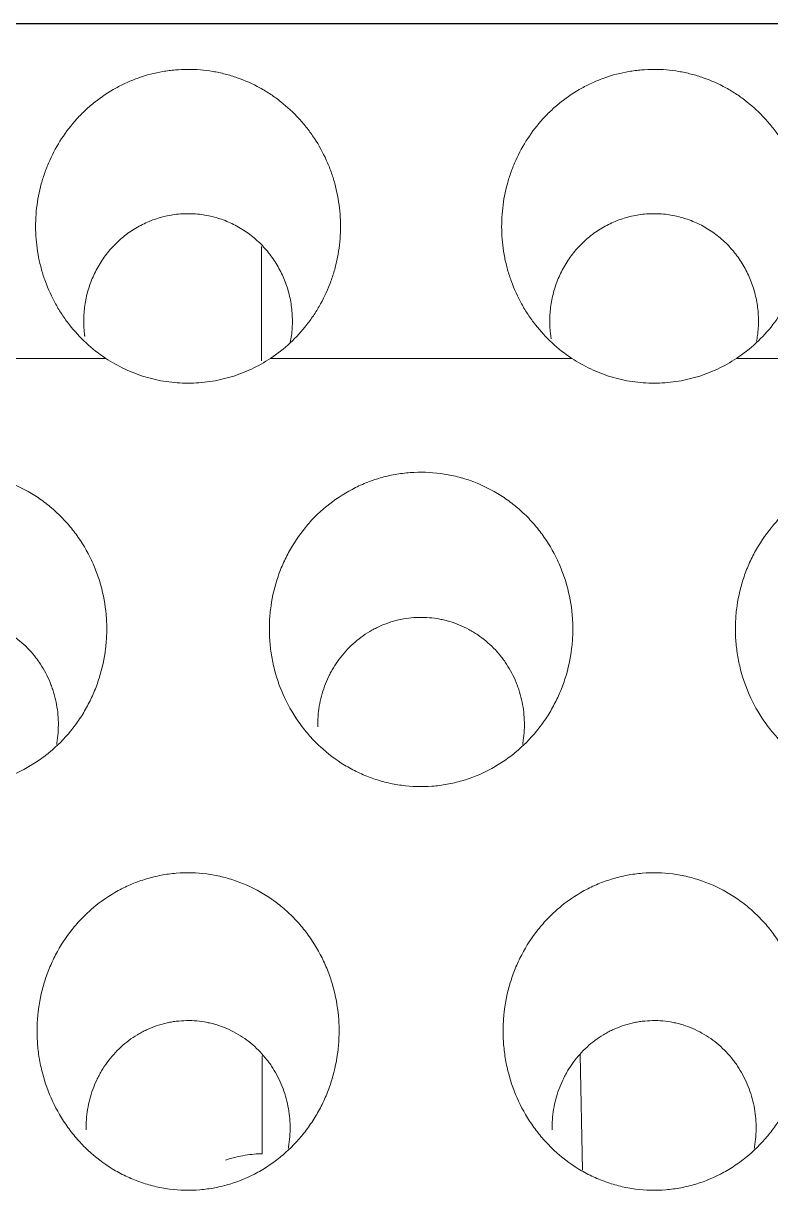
# Model space of a CAD drawing. Header units: inches. Extents: x 3778 to 56227, y -16914 to 35091.
# Drawn here: x 42845.8 to 42850.59, y -12666.44 to -12658.95 of the extents above; entities that cross this region are included whole.
import ezdxf

# ---------------------------------------------------------------- set-up
doc = ezdxf.new("R2010")
doc.units = ezdxf.units.IN
doc.header["$LTSCALE"] = 100
doc.header["$MEASUREMENT"] = 0
doc.linetypes.add('DH-HID2', pattern=[1.2, 0.8, -0.4])
doc.layers.add('2-con', color=2, linetype='Continuous')
doc.layers.add('FU-FURM', color=251, linetype='DH-HID2')
doc.layers.add('mark-B', color=2, linetype='Continuous', lineweight=20)

# ---------------------------------------------------------------- blocks, each defined once
blk = doc.blocks.new('cjscjdeh')
at = {"layer": 'FU-FURM', "color": 8}
blk.add_line((149349.5168, 68184.8848), (151549.5168, 68184.8848), dxfattribs=at)
blk = doc.blocks.new('무풍1WAY 대형')
at = {"layer": 'mark-B'}
for p, q in [((-165.3234, -413.3839), (-165.3379, -412.6436)), ((-163.2841, -412.7496), (-163.2841, -413.3783)), ((-163.2791, -417.8356), (-163.2791, -418.5682))]:
    blk.add_line(p, q, dxfattribs=at)
for points, knots in [([(-165.0259, -412.9192), (-164.9876, -412.9724), (-164.955, -413.0283), (-164.9005, -413.145), (-164.8787, -413.2059), (-164.8541, -413.3009), (-164.8474, -413.3328), (-164.837, -413.3967), (-164.8296, -413.4609), (-164.8279, -413.5256), (-164.8289, -413.5743), (-164.8296, -413.5905), (-164.8317, -413.6231), (-164.8331, -413.6394), (-164.8422, -413.7203), (-164.8552, -413.7836), (-164.8833, -413.8762), (-164.8941, -413.9068), (-164.9125, -413.952), (-164.9191, -413.967), (-164.9328, -413.9967), (-164.94, -414.0113), (-164.9776, -414.0832), (-165.0128, -414.1373), (-165.0732, -414.2133), (-165.0947, -414.2377), (-165.1289, -414.273), (-165.1406, -414.2845), (-165.1644, -414.3067), (-165.1766, -414.3175), (-165.2385, -414.3698), (-165.2918, -414.4064), (-165.3633, -414.4454), (-165.3779, -414.4528), (-165.4074, -414.467), (-165.4224, -414.4738), (-165.4677, -414.4926), (-165.5289, -414.5145), (-165.5918, -414.5299), (-165.6397, -414.539), (-165.6558, -414.5416), (-165.6882, -414.546), (-165.7045, -414.5478), (-165.7865, -414.5545), (-165.8514, -414.5529), (-165.9481, -414.5403), (-165.9801, -414.5344), (-166.028, -414.523), (-166.0439, -414.5187), (-166.0753, -414.5095), (-166.0908, -414.5044), (-166.1675, -414.4773), (-166.2262, -414.4495), (-166.296, -414.4071), (-166.3099, -414.3982), (-166.337, -414.3798), (-166.3768, -414.3513), (-166.4389, -414.2992), (-166.4843, -414.2528), (-166.5166, -414.2162), (-166.5272, -414.2038), (-166.5477, -414.1782), (-166.5576, -414.1652), (-166.6054, -414.0992), (-166.6382, -414.0434), (-166.6794, -413.9553), (-166.6918, -413.9252), (-166.7138, -413.8636), (-166.7233, -413.8325), (-166.7474, -413.7384), (-166.7577, -413.6746), (-166.7643, -413.5773), (-166.765, -413.5445), (-166.7635, -413.4794), (-166.7613, -413.4471), (-166.7503, -413.3509), (-166.7372, -413.2875), (-166.7134, -413.2094), (-166.7083, -413.1938), (-166.6973, -413.1631), (-166.6799, -413.1175), (-166.6458, -413.0442), (-166.6133, -412.9884), (-166.5869, -412.9476), (-166.5777, -412.9341), (-166.5587, -412.9076), (-166.5488, -412.8946), (-166.4979, -412.8303), (-166.4529, -412.7837), (-166.379, -412.7209), (-166.3533, -412.7011), (-166.3131, -412.6733), (-166.2994, -412.6643), (-166.2714, -412.647), (-166.2572, -412.6388), (-166.1857, -412.5994), (-166.126, -412.5742), (-166.0328, -412.5459), (-166.001, -412.538), (-165.9364, -412.5257), (-165.904, -412.5213), (-165.8068, -412.5133), (-165.7419, -412.5148), (-165.6606, -412.5255), (-165.6443, -412.5281), (-165.6121, -412.5341), (-165.5642, -412.5444), (-165.4864, -412.5677), (-165.4263, -412.5927), (-165.382, -412.6139), (-165.3673, -412.6214), (-165.3385, -412.6371), (-165.3244, -412.6453), (-165.2549, -412.688), (-165.2033, -412.7273), (-165.1318, -412.7941), (-165.1088, -412.8177), (-165.0655, -412.8669), (-165.0451, -412.8926), (-165.0259, -412.9192)], [0, 0, 0, 0, 0.03125, 0.03125, 0.0625, 0.0625, 0.078125, 0.078125, 0.09375, 0.109375, 0.109375, 0.117187, 0.117187, 0.125, 0.125, 0.15625, 0.15625, 0.171875, 0.171875, 0.179687, 0.179687, 0.1875, 0.1875, 0.21875, 0.21875, 0.234375, 0.234375, 0.242187, 0.242187, 0.25, 0.25, 0.28125, 0.28125, 0.289062, 0.289062, 0.296875, 0.296875, 0.3125, 0.328125, 0.328125, 0.335937, 0.335937, 0.34375, 0.34375, 0.375, 0.375, 0.390625, 0.390625, 0.398437, 0.398437, 0.40625, 0.40625, 0.4375, 0.4375, 0.445312, 0.445312, 0.453125, 0.46875, 0.484375, 0.484375, 0.492187, 0.492187, 0.5, 0.5, 0.53125, 0.53125, 0.546875, 0.546875, 0.5625, 0.5625, 0.59375, 0.59375, 0.609375, 0.609375, 0.625, 0.625, 0.65625, 0.65625, 0.664062, 0.664062, 0.671875, 0.6875, 0.703125, 0.703125, 0.710937, 0.710937, 0.71875, 0.71875, 0.75, 0.75, 0.765625, 0.765625, 0.773437, 0.773437, 0.78125, 0.78125, 0.8125, 0.8125, 0.828125, 0.828125, 0.84375, 0.84375, 0.875, 0.875, 0.882812, 0.882812, 0.890625, 0.90625, 0.921875, 0.921875, 0.929687, 0.929687, 0.9375, 0.9375, 0.96875, 0.96875, 0.984375, 0.984375, 1, 1, 1, 1]), ([(-162.0384, -412.9192), (-162, -412.9724), (-161.9675, -413.0283), (-161.913, -413.145), (-161.8911, -413.2059), (-161.8666, -413.3009), (-161.8599, -413.3328), (-161.8495, -413.3967), (-161.842, -413.4609), (-161.8404, -413.5256), (-161.8413, -413.5743), (-161.842, -413.5905), (-161.8441, -413.6231), (-161.8456, -413.6394), (-161.8546, -413.7203), (-161.8677, -413.7836), (-161.8957, -413.8762), (-161.9065, -413.9068), (-161.925, -413.952), (-161.9315, -413.967), (-161.9453, -413.9967), (-161.9525, -414.0113), (-161.9901, -414.0832), (-162.0252, -414.1373), (-162.0857, -414.2133), (-162.1071, -414.2377), (-162.1414, -414.273), (-162.1531, -414.2845), (-162.1769, -414.3067), (-162.189, -414.3175), (-162.251, -414.3698), (-162.3043, -414.4064), (-162.3758, -414.4454), (-162.3903, -414.4528), (-162.4199, -414.467), (-162.4349, -414.4738), (-162.4801, -414.4926), (-162.5413, -414.5145), (-162.6043, -414.5299), (-162.6522, -414.539), (-162.6683, -414.5416), (-162.7006, -414.546), (-162.717, -414.5478), (-162.7989, -414.5545), (-162.8639, -414.5529), (-162.9605, -414.5403), (-162.9926, -414.5344), (-163.0405, -414.523), (-163.0564, -414.5187), (-163.0878, -414.5095), (-163.1033, -414.5044), (-163.18, -414.4773), (-163.2386, -414.4495), (-163.3085, -414.4071), (-163.3223, -414.3982), (-163.3494, -414.3798), (-163.3892, -414.3513), (-163.4514, -414.2992), (-163.4967, -414.2528), (-163.5291, -414.2162), (-163.5396, -414.2038), (-163.5601, -414.1782), (-163.5701, -414.1652), (-163.6179, -414.0992), (-163.6506, -414.0434), (-163.6918, -413.9553), (-163.7042, -413.9252), (-163.7263, -413.8636), (-163.7358, -413.8325), (-163.7599, -413.7384), (-163.7701, -413.6746), (-163.7768, -413.5773), (-163.7775, -413.5445), (-163.776, -413.4794), (-163.7738, -413.4471), (-163.7628, -413.3509), (-163.7497, -413.2875), (-163.7259, -413.2094), (-163.7207, -413.1938), (-163.7098, -413.1631), (-163.6923, -413.1175), (-163.6583, -413.0442), (-163.6258, -412.9884), (-163.5993, -412.9476), (-163.5902, -412.9341), (-163.5712, -412.9076), (-163.5613, -412.8946), (-163.5104, -412.8303), (-163.4653, -412.7837), (-163.3914, -412.7209), (-163.3657, -412.7011), (-163.3255, -412.6733), (-163.3118, -412.6643), (-163.2839, -412.647), (-163.2697, -412.6388), (-163.1982, -412.5994), (-163.1385, -412.5742), (-163.0452, -412.5459), (-163.0135, -412.538), (-162.9488, -412.5257), (-162.9165, -412.5213), (-162.8193, -412.5133), (-162.7543, -412.5148), (-162.673, -412.5255), (-162.6567, -412.5281), (-162.6245, -412.5341), (-162.5766, -412.5444), (-162.4988, -412.5677), (-162.4387, -412.5927), (-162.3945, -412.6139), (-162.3798, -412.6214), (-162.351, -412.6371), (-162.3368, -412.6453), (-162.2674, -412.688), (-162.2158, -412.7273), (-162.1442, -412.7941), (-162.1213, -412.8177), (-162.078, -412.8669), (-162.0576, -412.8926), (-162.0384, -412.9192)], [0, 0, 0, 0, 0.03125, 0.03125, 0.0625, 0.0625, 0.078125, 0.078125, 0.09375, 0.109375, 0.109375, 0.117188, 0.117188, 0.125, 0.125, 0.15625, 0.15625, 0.171875, 0.171875, 0.179688, 0.179688, 0.1875, 0.1875, 0.21875, 0.21875, 0.234375, 0.234375, 0.242188, 0.242188, 0.25, 0.25, 0.28125, 0.28125, 0.289063, 0.289063, 0.296875, 0.296875, 0.3125, 0.328125, 0.328125, 0.335938, 0.335938, 0.34375, 0.34375, 0.375, 0.375, 0.390625, 0.390625, 0.398438, 0.398438, 0.40625, 0.40625, 0.4375, 0.4375, 0.445313, 0.445313, 0.453125, 0.46875, 0.484375, 0.484375, 0.492188, 0.492188, 0.5, 0.5, 0.53125, 0.53125, 0.546875, 0.546875, 0.5625, 0.5625, 0.59375, 0.59375, 0.609375, 0.609375, 0.625, 0.625, 0.65625, 0.65625, 0.664063, 0.664063, 0.671875, 0.6875, 0.703125, 0.703125, 0.710938, 0.710938, 0.71875, 0.71875, 0.75, 0.75, 0.765625, 0.765625, 0.773438, 0.773438, 0.78125, 0.78125, 0.8125, 0.8125, 0.828125, 0.828125, 0.84375, 0.84375, 0.875, 0.875, 0.882813, 0.882813, 0.890625, 0.90625, 0.921875, 0.921875, 0.929688, 0.929688, 0.9375, 0.9375, 0.96875, 0.96875, 0.984375, 0.984375, 1, 1, 1, 1]), ([(-163.0481, -412.7096), (-163.071, -412.7168), (-163.0929, -412.7228), (-163.1352, -412.7329), (-163.1555, -412.737), (-163.1948, -412.7434), (-163.2137, -412.7458), (-163.2501, -412.7489), (-163.2675, -412.7496), (-163.2841, -412.7496)], [0, 0, 0, 0, 0.25, 0.25, 0.5, 0.5, 0.75, 0.75, 1, 1, 1, 1]), ([(-165.1424, -412.9025), (-165.142, -412.9247), (-165.1426, -412.9468), (-165.1459, -412.9909), (-165.1485, -413.0129), (-165.1594, -413.0783), (-165.1706, -413.1206), (-165.193, -413.1824), (-165.2015, -413.2027), (-165.2157, -413.2327), (-165.2207, -413.2426), (-165.2311, -413.2621), (-165.2365, -413.2717), (-165.2646, -413.319), (-165.2904, -413.3544), (-165.3345, -413.4037), (-165.3502, -413.4196), (-165.3827, -413.4494), (-165.4166, -413.4775), (-165.4621, -413.5082), (-165.4909, -413.5245), (-165.5105, -413.5349), (-165.5205, -413.5399), (-165.5707, -413.5634), (-165.6122, -413.5778), (-165.6658, -413.5903), (-165.6766, -413.5925), (-165.6984, -413.5964), (-165.7094, -413.598), (-165.7426, -413.6021), (-165.7646, -413.6036), (-165.8305, -413.6046), (-165.8743, -413.6007), (-165.9288, -413.5899), (-165.9397, -413.5874), (-165.9611, -413.582), (-165.9718, -413.579), (-166.0033, -413.5692), (-166.0444, -413.5539), (-166.0838, -413.5346), (-166.1223, -413.5131), (-166.1413, -413.5012), (-166.1955, -413.4631), (-166.2286, -413.4345), (-166.2739, -413.3869), (-166.2883, -413.3702), (-166.3087, -413.3441), (-166.3153, -413.3351), (-166.328, -413.3171), (-166.3342, -413.308), (-166.3636, -413.2617), (-166.3834, -413.2227), (-166.4078, -413.1616), (-166.415, -413.1407), (-166.4275, -413.0983), (-166.4327, -413.0769), (-166.4454, -413.0125), (-166.45, -412.969), (-166.4509, -412.9031), (-166.4502, -412.8808), (-166.4468, -412.8369), (-166.4441, -412.8151), (-166.4399, -412.7903), (-166.4394, -412.7872), (-166.4388, -412.784)], [0, 0, 0, 0, 0.029285, 0.029285, 0.05857, 0.05857, 0.117141, 0.117141, 0.146426, 0.146426, 0.161068, 0.161068, 0.175711, 0.175711, 0.234281, 0.234281, 0.263566, 0.263566, 0.292852, 0.322137, 0.336779, 0.336779, 0.351422, 0.351422, 0.409992, 0.409992, 0.424635, 0.424635, 0.439277, 0.439277, 0.468563, 0.468563, 0.527133, 0.527133, 0.541775, 0.541775, 0.556418, 0.556418, 0.585703, 0.614988, 0.614988, 0.644273, 0.644273, 0.702844, 0.702844, 0.732129, 0.732129, 0.746771, 0.746771, 0.761414, 0.761414, 0.819984, 0.819984, 0.84927, 0.84927, 0.878555, 0.878555, 0.937125, 0.937125, 0.96641, 0.96641, 0.995695, 0.995695, 1, 1, 1, 1]), ([(-162.1548, -412.9025), (-162.1544, -412.9247), (-162.1551, -412.9468), (-162.1583, -412.9909), (-162.161, -413.0129), (-162.1719, -413.0783), (-162.183, -413.1206), (-162.2055, -413.1824), (-162.2139, -413.2027), (-162.2281, -413.2327), (-162.2331, -413.2426), (-162.2435, -413.2621), (-162.2489, -413.2717), (-162.277, -413.319), (-162.3029, -413.3544), (-162.347, -413.4037), (-162.3626, -413.4196), (-162.3952, -413.4494), (-162.429, -413.4775), (-162.4746, -413.5082), (-162.5034, -413.5245), (-162.523, -413.5349), (-162.5329, -413.5399), (-162.5831, -413.5634), (-162.6247, -413.5778), (-162.6783, -413.5903), (-162.6891, -413.5925), (-162.7109, -413.5964), (-162.7219, -413.598), (-162.755, -413.6021), (-162.777, -413.6036), (-162.843, -413.6046), (-162.8868, -413.6007), (-162.9413, -413.5899), (-162.9521, -413.5874), (-162.9736, -413.582), (-162.9842, -413.579), (-163.0157, -413.5692), (-163.0569, -413.5539), (-163.0963, -413.5346), (-163.1348, -413.5131), (-163.1537, -413.5012), (-163.2079, -413.4631), (-163.241, -413.4345), (-163.2863, -413.3869), (-163.3007, -413.3702), (-163.3211, -413.3441), (-163.3278, -413.3351), (-163.3405, -413.3171), (-163.3466, -413.308), (-163.3761, -413.2617), (-163.3959, -413.2227), (-163.4202, -413.1616), (-163.4275, -413.1407), (-163.44, -413.0983), (-163.4452, -413.0769), (-163.4579, -413.0125), (-163.4624, -412.969), (-163.4634, -412.9031), (-163.4627, -412.8808), (-163.4593, -412.8369), (-163.4566, -412.8151), (-163.4524, -412.7903), (-163.4518, -412.7872), (-163.4513, -412.784)], [0, 0, 0, 0, 0.029285, 0.029285, 0.05857, 0.05857, 0.117141, 0.117141, 0.146426, 0.146426, 0.161068, 0.161068, 0.175711, 0.175711, 0.234281, 0.234281, 0.263566, 0.263566, 0.292852, 0.322137, 0.336779, 0.336779, 0.351422, 0.351422, 0.409992, 0.409992, 0.424635, 0.424635, 0.439277, 0.439277, 0.468563, 0.468563, 0.527133, 0.527133, 0.541775, 0.541775, 0.556418, 0.556418, 0.585703, 0.614988, 0.614988, 0.644273, 0.644273, 0.702844, 0.702844, 0.732129, 0.732129, 0.746771, 0.746771, 0.761414, 0.761414, 0.819984, 0.819984, 0.84927, 0.84927, 0.878555, 0.878555, 0.937125, 0.937125, 0.96641, 0.96641, 0.995695, 0.995695, 1, 1, 1, 1]), ([(-166.5145, -415.5064), (-166.476, -415.5593), (-166.4434, -415.6149), (-166.3889, -415.731), (-166.367, -415.7915), (-166.3467, -415.8703), (-166.343, -415.8862), (-166.3364, -415.9179), (-166.3276, -415.9656), (-166.3185, -416.0455), (-166.3171, -416.1099), (-166.3184, -416.1583), (-166.3192, -416.1745), (-166.3215, -416.2069), (-166.323, -416.2231), (-166.3326, -416.3036), (-166.3462, -416.3665), (-166.3751, -416.4585), (-166.3862, -416.4888), (-166.4052, -416.5336), (-166.4119, -416.5485), (-166.4259, -416.5778), (-166.4333, -416.5923), (-166.4717, -416.6634), (-166.5075, -416.7168), (-166.569, -416.7917), (-166.5908, -416.8158), (-166.637, -416.862), (-166.6611, -416.8838), (-166.7362, -416.9452), (-166.7899, -416.9809), (-166.8763, -417.0265), (-166.9063, -417.0404), (-166.9667, -417.0647), (-167.028, -417.0858), (-167.0911, -417.1005), (-167.1391, -417.1092), (-167.1552, -417.1116), (-167.1876, -417.1158), (-167.204, -417.1174), (-167.2857, -417.1235), (-167.3506, -417.1215), (-167.4471, -417.1087), (-167.4791, -417.1027), (-167.527, -417.0912), (-167.5428, -417.0869), (-167.5742, -417.0777), (-167.5896, -417.0727), (-167.6662, -417.0457), (-167.7248, -417.018), (-167.7947, -416.9759), (-167.8085, -416.9671), (-167.8356, -416.9488), (-167.8754, -416.9205), (-167.9376, -416.8688), (-167.983, -416.8228), (-168.0155, -416.7865), (-168.026, -416.7742), (-168.0465, -416.7488), (-168.0565, -416.7359), (-168.1045, -416.6703), (-168.1373, -416.6148), (-168.1785, -416.5273), (-168.1909, -416.4973), (-168.2129, -416.436), (-168.2224, -416.405), (-168.2464, -416.3113), (-168.2565, -416.2478), (-168.2627, -416.1509), (-168.2633, -416.1182), (-168.2615, -416.0535), (-168.2591, -416.0213), (-168.2474, -415.9256), (-168.2339, -415.8626), (-168.2093, -415.7851), (-168.204, -415.7696), (-168.1928, -415.7391), (-168.1749, -415.694), (-168.14, -415.6214), (-168.1068, -415.5661), (-168.0799, -415.5258), (-168.0705, -415.5125), (-168.0512, -415.4864), (-168.0411, -415.4734), (-167.9895, -415.4103), (-167.9439, -415.3645), (-167.8691, -415.3029), (-167.8431, -415.2835), (-167.8025, -415.2563), (-167.7887, -415.2475), (-167.7606, -415.2307), (-167.7463, -415.2227), (-167.6745, -415.1845), (-167.6146, -415.1601), (-167.5366, -415.1374), (-167.5208, -415.1332), (-167.489, -415.1257), (-167.4729, -415.1224), (-167.4245, -415.1136), (-167.3922, -415.1095), (-167.2951, -415.1022), (-167.2303, -415.1041), (-167.1489, -415.1151), (-167.1327, -415.1177), (-167.1006, -415.1238), (-167.0528, -415.1341), (-166.9752, -415.1574), (-166.9151, -415.1823), (-166.8709, -415.2034), (-166.8562, -415.2108), (-166.8274, -415.2264), (-166.8133, -415.2346), (-166.7438, -415.2769), (-166.6922, -415.3159), (-166.6206, -415.3822), (-166.5976, -415.4056), (-166.5542, -415.4545), (-166.5337, -415.4799), (-166.5145, -415.5064)], [0, 0, 0, 0, 0.03125, 0.03125, 0.0625, 0.0625, 0.070313, 0.070313, 0.078125, 0.09375, 0.109375, 0.109375, 0.117188, 0.117188, 0.125, 0.125, 0.15625, 0.15625, 0.171875, 0.171875, 0.179688, 0.179688, 0.1875, 0.1875, 0.21875, 0.21875, 0.234375, 0.234375, 0.25, 0.25, 0.28125, 0.28125, 0.296875, 0.296875, 0.3125, 0.328125, 0.328125, 0.335938, 0.335938, 0.34375, 0.34375, 0.375, 0.375, 0.390625, 0.390625, 0.398438, 0.398438, 0.40625, 0.40625, 0.4375, 0.4375, 0.445313, 0.445313, 0.453125, 0.46875, 0.484375, 0.484375, 0.492188, 0.492188, 0.5, 0.5, 0.53125, 0.53125, 0.546875, 0.546875, 0.5625, 0.5625, 0.59375, 0.59375, 0.609375, 0.609375, 0.625, 0.625, 0.65625, 0.65625, 0.664063, 0.664063, 0.671875, 0.6875, 0.703125, 0.703125, 0.710938, 0.710938, 0.71875, 0.71875, 0.75, 0.75, 0.765625, 0.765625, 0.773438, 0.773438, 0.78125, 0.78125, 0.8125, 0.8125, 0.820313, 0.820313, 0.828125, 0.828125, 0.84375, 0.84375, 0.875, 0.875, 0.882812, 0.882812, 0.890625, 0.90625, 0.921875, 0.921875, 0.929687, 0.929687, 0.9375, 0.9375, 0.96875, 0.96875, 0.984375, 0.984375, 1, 1, 1, 1]), ([(-163.5269, -415.5064), (-163.4885, -415.5593), (-163.4558, -415.6149), (-163.4013, -415.731), (-163.3795, -415.7915), (-163.3591, -415.8703), (-163.3554, -415.8862), (-163.3488, -415.9179), (-163.34, -415.9656), (-163.331, -416.0455), (-163.3296, -416.1099), (-163.3308, -416.1583), (-163.3316, -416.1745), (-163.3339, -416.2069), (-163.3355, -416.2231), (-163.3451, -416.3036), (-163.3586, -416.3665), (-163.3876, -416.4585), (-163.3987, -416.4888), (-163.4176, -416.5336), (-163.4243, -416.5485), (-163.4384, -416.5778), (-163.4458, -416.5923), (-163.4842, -416.6634), (-163.52, -416.7168), (-163.5814, -416.7917), (-163.6032, -416.8158), (-163.6495, -416.862), (-163.6736, -416.8838), (-163.7486, -416.9452), (-163.8024, -416.9809), (-163.8888, -417.0265), (-163.9187, -417.0404), (-163.9791, -417.0647), (-164.0405, -417.0858), (-164.1035, -417.1005), (-164.1515, -417.1092), (-164.1676, -417.1116), (-164.2, -417.1158), (-164.2164, -417.1174), (-164.2982, -417.1235), (-164.363, -417.1215), (-164.4595, -417.1087), (-164.4916, -417.1027), (-164.5394, -417.0912), (-164.5553, -417.0869), (-164.5866, -417.0777), (-164.6021, -417.0727), (-164.6787, -417.0457), (-164.7372, -417.018), (-164.8071, -416.9759), (-164.821, -416.9671), (-164.8481, -416.9488), (-164.8879, -416.9205), (-164.95, -416.8688), (-164.9955, -416.8228), (-165.0279, -416.7865), (-165.0384, -416.7742), (-165.059, -416.7488), (-165.0689, -416.7359), (-165.1169, -416.6703), (-165.1497, -416.6148), (-165.1909, -416.5273), (-165.2033, -416.4973), (-165.2254, -416.436), (-165.2349, -416.405), (-165.2588, -416.3113), (-165.2689, -416.2478), (-165.2752, -416.1509), (-165.2758, -416.1182), (-165.2739, -416.0535), (-165.2715, -416.0213), (-165.2599, -415.9256), (-165.2463, -415.8626), (-165.2218, -415.7851), (-165.2165, -415.7696), (-165.2052, -415.7391), (-165.1873, -415.694), (-165.1525, -415.6214), (-165.1193, -415.5661), (-165.0923, -415.5258), (-165.083, -415.5125), (-165.0636, -415.4864), (-165.0536, -415.4734), (-165.0019, -415.4103), (-164.9563, -415.3645), (-164.8816, -415.3029), (-164.8556, -415.2835), (-164.815, -415.2563), (-164.8011, -415.2475), (-164.773, -415.2307), (-164.7588, -415.2227), (-164.6869, -415.1845), (-164.627, -415.1601), (-164.549, -415.1374), (-164.5333, -415.1332), (-164.5015, -415.1257), (-164.4854, -415.1224), (-164.437, -415.1136), (-164.4046, -415.1095), (-164.3076, -415.1022), (-164.2427, -415.1041), (-164.1614, -415.1151), (-164.1452, -415.1177), (-164.113, -415.1238), (-164.0653, -415.1341), (-163.9876, -415.1574), (-163.9276, -415.1823), (-163.8833, -415.2034), (-163.8687, -415.2108), (-163.8399, -415.2264), (-163.8257, -415.2346), (-163.7563, -415.2769), (-163.7047, -415.3159), (-163.633, -415.3822), (-163.61, -415.4056), (-163.5666, -415.4545), (-163.5462, -415.4799), (-163.5269, -415.5064)], [0, 0, 0, 0, 0.03125, 0.03125, 0.0625, 0.0625, 0.070313, 0.070313, 0.078125, 0.09375, 0.109375, 0.109375, 0.117188, 0.117188, 0.125, 0.125, 0.15625, 0.15625, 0.171875, 0.171875, 0.179688, 0.179688, 0.1875, 0.1875, 0.21875, 0.21875, 0.234375, 0.234375, 0.25, 0.25, 0.28125, 0.28125, 0.296875, 0.296875, 0.3125, 0.328125, 0.328125, 0.335938, 0.335938, 0.34375, 0.34375, 0.375, 0.375, 0.390625, 0.390625, 0.398438, 0.398438, 0.40625, 0.40625, 0.4375, 0.4375, 0.445313, 0.445313, 0.453125, 0.46875, 0.484375, 0.484375, 0.492188, 0.492188, 0.5, 0.5, 0.53125, 0.53125, 0.546875, 0.546875, 0.5625, 0.5625, 0.59375, 0.59375, 0.609375, 0.609375, 0.625, 0.625, 0.65625, 0.65625, 0.664063, 0.664063, 0.671875, 0.6875, 0.703125, 0.703125, 0.710938, 0.710938, 0.71875, 0.71875, 0.75, 0.75, 0.765625, 0.765625, 0.773438, 0.773438, 0.78125, 0.78125, 0.8125, 0.8125, 0.820313, 0.820313, 0.828125, 0.828125, 0.84375, 0.84375, 0.875, 0.875, 0.882812, 0.882812, 0.890625, 0.90625, 0.921875, 0.921875, 0.929687, 0.929687, 0.9375, 0.9375, 0.96875, 0.96875, 0.984375, 0.984375, 1, 1, 1, 1]), ([(-160.5394, -415.5064), (-160.5009, -415.5593), (-160.4683, -415.6149), (-160.4138, -415.731), (-160.3919, -415.7915), (-160.3716, -415.8703), (-160.3679, -415.8862), (-160.3613, -415.9179), (-160.3525, -415.9656), (-160.3434, -416.0455), (-160.342, -416.1099), (-160.3433, -416.1583), (-160.3441, -416.1745), (-160.3464, -416.2069), (-160.3479, -416.2231), (-160.3575, -416.3036), (-160.3711, -416.3665), (-160.4, -416.4585), (-160.4111, -416.4888), (-160.4301, -416.5336), (-160.4368, -416.5485), (-160.4508, -416.5778), (-160.4582, -416.5923), (-160.4966, -416.6634), (-160.5324, -416.7168), (-160.5939, -416.7917), (-160.6157, -416.8158), (-160.6619, -416.862), (-160.686, -416.8838), (-160.7611, -416.9452), (-160.8148, -416.9809), (-160.9013, -417.0265), (-160.9312, -417.0404), (-160.9916, -417.0647), (-161.0529, -417.0858), (-161.116, -417.1005), (-161.164, -417.1092), (-161.1801, -417.1116), (-161.2125, -417.1158), (-161.2289, -417.1174), (-161.3106, -417.1235), (-161.3755, -417.1215), (-161.472, -417.1087), (-161.504, -417.1027), (-161.5519, -417.0912), (-161.5678, -417.0869), (-161.5991, -417.0777), (-161.6145, -417.0727), (-161.6911, -417.0457), (-161.7497, -417.018), (-161.8196, -416.9759), (-161.8334, -416.9671), (-161.8605, -416.9488), (-161.9003, -416.9205), (-161.9625, -416.8688), (-162.0079, -416.8228), (-162.0404, -416.7865), (-162.0509, -416.7742), (-162.0714, -416.7488), (-162.0814, -416.7359), (-162.1294, -416.6703), (-162.1622, -416.6148), (-162.2034, -416.5273), (-162.2158, -416.4973), (-162.2378, -416.436), (-162.2473, -416.405), (-162.2713, -416.3113), (-162.2814, -416.2478), (-162.2877, -416.1509), (-162.2882, -416.1182), (-162.2864, -416.0535), (-162.284, -416.0213), (-162.2723, -415.9256), (-162.2588, -415.8626), (-162.2342, -415.7851), (-162.2289, -415.7696), (-162.2177, -415.7391), (-162.1998, -415.694), (-162.1649, -415.6214), (-162.1317, -415.5661), (-162.1048, -415.5258), (-162.0954, -415.5125), (-162.0761, -415.4864), (-162.066, -415.4734), (-162.0144, -415.4103), (-161.9688, -415.3645), (-161.894, -415.3029), (-161.868, -415.2835), (-161.8274, -415.2563), (-161.8136, -415.2475), (-161.7855, -415.2307), (-161.7712, -415.2227), (-161.6994, -415.1845), (-161.6395, -415.1601), (-161.5615, -415.1374), (-161.5457, -415.1332), (-161.5139, -415.1257), (-161.4978, -415.1224), (-161.4494, -415.1136), (-161.4171, -415.1095), (-161.32, -415.1022), (-161.2552, -415.1041), (-161.1738, -415.1151), (-161.1576, -415.1177), (-161.1255, -415.1238), (-161.0777, -415.1341), (-161.0001, -415.1574), (-160.94, -415.1823), (-160.8958, -415.2034), (-160.8811, -415.2108), (-160.8523, -415.2264), (-160.8382, -415.2346), (-160.7687, -415.2769), (-160.7171, -415.3159), (-160.6455, -415.3822), (-160.6225, -415.4056), (-160.5791, -415.4545), (-160.5586, -415.4799), (-160.5394, -415.5064)], [0, 0, 0, 0, 0.03125, 0.03125, 0.0625, 0.0625, 0.070313, 0.070313, 0.078125, 0.09375, 0.109375, 0.109375, 0.117188, 0.117188, 0.125, 0.125, 0.15625, 0.15625, 0.171875, 0.171875, 0.179688, 0.179688, 0.1875, 0.1875, 0.21875, 0.21875, 0.234375, 0.234375, 0.25, 0.25, 0.28125, 0.28125, 0.296875, 0.296875, 0.3125, 0.328125, 0.328125, 0.335938, 0.335938, 0.34375, 0.34375, 0.375, 0.375, 0.390625, 0.390625, 0.398438, 0.398438, 0.40625, 0.40625, 0.4375, 0.4375, 0.445313, 0.445313, 0.453125, 0.46875, 0.484375, 0.484375, 0.492188, 0.492188, 0.5, 0.5, 0.53125, 0.53125, 0.546875, 0.546875, 0.5625, 0.5625, 0.59375, 0.59375, 0.609375, 0.609375, 0.625, 0.625, 0.65625, 0.65625, 0.664063, 0.664063, 0.671875, 0.6875, 0.703125, 0.703125, 0.710938, 0.710938, 0.71875, 0.71875, 0.75, 0.75, 0.765625, 0.765625, 0.773438, 0.773438, 0.78125, 0.78125, 0.8125, 0.8125, 0.820313, 0.820313, 0.828125, 0.828125, 0.84375, 0.84375, 0.875, 0.875, 0.882813, 0.882813, 0.890625, 0.90625, 0.921875, 0.921875, 0.929688, 0.929688, 0.9375, 0.9375, 0.96875, 0.96875, 0.984375, 0.984375, 1, 1, 1, 1]), ([(-163.6407, -415.4879), (-163.6402, -415.5101), (-163.6408, -415.5323), (-163.6439, -415.5765), (-163.6466, -415.5986), (-163.6575, -415.6641), (-163.6687, -415.7065), (-163.6914, -415.7685), (-163.6999, -415.7888), (-163.7143, -415.8189), (-163.7193, -415.8288), (-163.7298, -415.8483), (-163.7353, -415.8579), (-163.7637, -415.9051), (-163.7899, -415.9405), (-163.8344, -415.9898), (-163.8503, -416.0057), (-163.8831, -416.0355), (-163.9172, -416.0635), (-163.9632, -416.0941), (-163.9922, -416.1104), (-164.012, -416.1208), (-164.022, -416.1257), (-164.0725, -416.1492), (-164.1143, -416.1636), (-164.179, -416.1786), (-164.201, -416.1826), (-164.2454, -416.1881), (-164.2676, -416.1897), (-164.3339, -416.1911), (-164.378, -416.1874), (-164.4329, -416.177), (-164.4438, -416.1747), (-164.4655, -416.1694), (-164.4762, -416.1665), (-164.508, -416.1569), (-164.5496, -416.1421), (-164.5994, -416.1183), (-164.6283, -416.1017), (-164.6474, -416.0901), (-164.6568, -416.0841), (-164.7027, -416.0529), (-164.7364, -416.0246), (-164.7826, -415.9774), (-164.7973, -415.9609), (-164.8182, -415.9349), (-164.8249, -415.9261), (-164.838, -415.9081), (-164.8443, -415.899), (-164.8744, -415.853), (-164.8949, -415.8141), (-164.9158, -415.7633), (-164.9198, -415.753), (-164.9272, -415.7321), (-164.9307, -415.7216), (-164.9404, -415.6898), (-164.9458, -415.6684), (-164.9591, -415.6039), (-164.9639, -415.5603), (-164.9651, -415.4941), (-164.9645, -415.4718), (-164.9612, -415.4278), (-164.9586, -415.4059), (-164.9544, -415.381), (-164.9538, -415.3777), (-164.9532, -415.3744)], [0, 0, 0, 0, 0.029281, 0.029281, 0.058562, 0.058562, 0.117123, 0.117123, 0.146404, 0.146404, 0.161045, 0.161045, 0.175685, 0.175685, 0.234247, 0.234247, 0.263528, 0.263528, 0.292809, 0.322089, 0.33673, 0.33673, 0.35137, 0.35137, 0.409932, 0.409932, 0.439213, 0.439213, 0.468494, 0.468494, 0.527055, 0.527055, 0.541696, 0.541696, 0.556336, 0.556336, 0.585617, 0.614898, 0.629538, 0.629538, 0.644179, 0.644179, 0.702741, 0.702741, 0.732021, 0.732021, 0.746662, 0.746662, 0.761302, 0.761302, 0.819864, 0.819864, 0.834504, 0.834504, 0.849145, 0.849145, 0.878426, 0.878426, 0.936987, 0.936987, 0.966268, 0.966268, 0.995549, 0.995549, 1, 1, 1, 1]), ([(-160.6531, -415.4879), (-160.6527, -415.5101), (-160.6532, -415.5323), (-160.6564, -415.5765), (-160.659, -415.5986), (-160.6699, -415.6641), (-160.6811, -415.7065), (-160.7038, -415.7685), (-160.7124, -415.7888), (-160.7267, -415.8189), (-160.7318, -415.8288), (-160.7423, -415.8483), (-160.7477, -415.8579), (-160.7762, -415.9051), (-160.8023, -415.9405), (-160.8469, -415.9898), (-160.8627, -416.0057), (-160.8956, -416.0355), (-160.9297, -416.0635), (-160.9756, -416.0941), (-161.0047, -416.1104), (-161.0244, -416.1208), (-161.0344, -416.1257), (-161.085, -416.1492), (-161.1268, -416.1636), (-161.1915, -416.1786), (-161.2134, -416.1826), (-161.2579, -416.1881), (-161.28, -416.1897), (-161.3464, -416.1911), (-161.3905, -416.1874), (-161.4453, -416.177), (-161.4563, -416.1747), (-161.4779, -416.1694), (-161.4887, -416.1665), (-161.5205, -416.1569), (-161.562, -416.1421), (-161.6119, -416.1183), (-161.6408, -416.1017), (-161.6598, -416.0901), (-161.6693, -416.0841), (-161.7152, -416.0529), (-161.7489, -416.0246), (-161.7951, -415.9774), (-161.8097, -415.9609), (-161.8306, -415.9349), (-161.8374, -415.9261), (-161.8504, -415.9081), (-161.8567, -415.899), (-161.8869, -415.853), (-161.9073, -415.8141), (-161.9282, -415.7633), (-161.9322, -415.753), (-161.9396, -415.7321), (-161.9431, -415.7216), (-161.9529, -415.6898), (-161.9583, -415.6684), (-161.9715, -415.6039), (-161.9764, -415.5603), (-161.9776, -415.4941), (-161.977, -415.4718), (-161.9737, -415.4278), (-161.971, -415.4059), (-161.9668, -415.381), (-161.9663, -415.3777), (-161.9657, -415.3744)], [0, 0, 0, 0, 0.029281, 0.029281, 0.058562, 0.058562, 0.117123, 0.117123, 0.146404, 0.146404, 0.161045, 0.161045, 0.175685, 0.175685, 0.234247, 0.234247, 0.263528, 0.263528, 0.292809, 0.322089, 0.33673, 0.33673, 0.35137, 0.35137, 0.409932, 0.409932, 0.439213, 0.439213, 0.468494, 0.468494, 0.527055, 0.527055, 0.541696, 0.541696, 0.556336, 0.556336, 0.585617, 0.614898, 0.629538, 0.629538, 0.644179, 0.644179, 0.702741, 0.702741, 0.732021, 0.732021, 0.746662, 0.746662, 0.761302, 0.761302, 0.819864, 0.819864, 0.834504, 0.834504, 0.849145, 0.849145, 0.878426, 0.878426, 0.936987, 0.936987, 0.966268, 0.966268, 0.995549, 0.995549, 1, 1, 1, 1]), ([(-165.2684, -417.8514), (-165.3071, -417.8259), (-165.3475, -417.8031), (-165.4111, -417.7731), (-165.4328, -417.7639), (-165.4764, -417.7471), (-165.4984, -417.7396), (-165.5651, -417.7194), (-165.6104, -417.7092), (-165.6796, -417.6989), (-165.7029, -417.6963), (-165.7499, -417.6928), (-165.7733, -417.6919), (-165.8433, -417.6919), (-165.8897, -417.6954), (-165.9587, -417.7056), (-165.9816, -417.7099), (-166.0273, -417.7201), (-166.0501, -417.7261), (-166.1174, -417.7465), (-166.2042, -417.78), (-166.2854, -417.8256), (-166.3245, -417.8514)], [0, 0, 0, 0, 0.125, 0.125, 0.1875, 0.1875, 0.25, 0.25, 0.375, 0.375, 0.4375, 0.4375, 0.5, 0.5, 0.625, 0.625, 0.6875, 0.6875, 0.75, 0.75, 0.875, 1, 1, 1, 1]), ([(-162.2809, -417.8514), (-162.3195, -417.8259), (-162.36, -417.8031), (-162.4236, -417.7731), (-162.4452, -417.7639), (-162.4889, -417.7471), (-162.5109, -417.7396), (-162.5776, -417.7194), (-162.6229, -417.7092), (-162.6921, -417.6989), (-162.7153, -417.6963), (-162.7623, -417.6928), (-162.7858, -417.6919), (-162.8558, -417.6919), (-162.9021, -417.6954), (-162.9712, -417.7056), (-162.9941, -417.7099), (-163.0398, -417.7201), (-163.0626, -417.7261), (-163.1299, -417.7465), (-163.2167, -417.78), (-163.2978, -417.8256), (-163.3369, -417.8514)], [0, 0, 0, 0, 0.125, 0.125, 0.1875, 0.1875, 0.25, 0.25, 0.375, 0.375, 0.4375, 0.4375, 0.5, 0.5, 0.625, 0.625, 0.6875, 0.6875, 0.75, 0.75, 0.875, 1, 1, 1, 1]), ([(-165.2684, -417.8514), (-165.2234, -417.8812), (-165.1816, -417.9142), (-165.1041, -417.986), (-165.0683, -418.0249), (-165.0192, -418.0877), (-165.0036, -418.1094), (-164.974, -418.1542), (-164.9601, -418.177), (-164.9216, -418.2467), (-164.8996, -418.2949), (-164.8724, -418.3697), (-164.8642, -418.3951), (-164.8499, -418.4466), (-164.8437, -418.4726), (-164.8283, -418.5508), (-164.8222, -418.6032), (-164.8189, -418.6825), (-164.8188, -418.709), (-164.8207, -418.7623), (-164.8227, -418.7891), (-164.8317, -418.8684), (-164.8417, -418.9203), (-164.8626, -418.9967), (-164.8706, -419.0219), (-164.884, -419.0595), (-164.8887, -419.0719), (-164.8987, -419.0966), (-164.904, -419.109), (-164.9314, -419.1701), (-164.9569, -419.2166), (-165.0149, -419.3052), (-165.0473, -419.3472), (-165.0924, -419.3967), (-165.1017, -419.4065), (-165.1205, -419.4256), (-165.1493, -419.4536), (-165.1796, -419.4796), (-165.2421, -419.5291), (-165.2863, -419.5587), (-165.3566, -419.5977), (-165.3809, -419.6098), (-165.4299, -419.6319), (-165.4547, -419.6418), (-165.5302, -419.6684), (-165.5818, -419.6819), (-165.6479, -419.6933), (-165.6612, -419.6953), (-165.688, -419.6988), (-165.7015, -419.7003), (-165.7418, -419.7037), (-165.7686, -419.7049), (-165.8488, -419.705), (-165.902, -419.7006), (-165.9682, -419.6894), (-165.9815, -419.6868), (-166.0079, -419.6812), (-166.0211, -419.6781), (-166.0602, -419.668), (-166.0858, -419.6602), (-166.1615, -419.6337), (-166.2102, -419.612), (-166.2807, -419.5732), (-166.3038, -419.5592), (-166.3486, -419.5294), (-166.3702, -419.5137), (-166.4329, -419.4642), (-166.4719, -419.428), (-166.526, -419.3688), (-166.5434, -419.3482), (-166.5762, -419.3059), (-166.5917, -419.2842), (-166.6354, -419.2177), (-166.6609, -419.1712), (-166.6883, -419.1105), (-166.6935, -419.0983), (-166.7035, -419.0735), (-166.7083, -419.061), (-166.7219, -419.0232), (-166.7299, -418.9979), (-166.751, -418.9212), (-166.761, -418.8693), (-166.7701, -418.7903), (-166.7721, -418.7638), (-166.7741, -418.7103), (-166.774, -418.6836), (-166.7708, -418.6042), (-166.7647, -418.5517), (-166.7495, -418.4738), (-166.7434, -418.448), (-166.7292, -418.3966), (-166.721, -418.371), (-166.6937, -418.2959), (-166.6718, -418.2477), (-166.6335, -418.1782), (-166.6198, -418.1555), (-166.5978, -418.1222), (-166.5903, -418.1112), (-166.5747, -418.0894), (-166.5666, -418.0787), (-166.5253, -418.0257), (-166.4893, -417.9865), (-166.4114, -417.9142), (-166.3695, -417.8812), (-166.3245, -417.8514)], [0, 0, 0, 0, 0.03125, 0.03125, 0.0625, 0.0625, 0.078125, 0.078125, 0.09375, 0.09375, 0.125, 0.125, 0.140625, 0.140625, 0.15625, 0.15625, 0.1875, 0.1875, 0.203125, 0.203125, 0.21875, 0.21875, 0.25, 0.25, 0.265625, 0.265625, 0.273438, 0.273438, 0.28125, 0.28125, 0.3125, 0.3125, 0.34375, 0.34375, 0.351563, 0.351563, 0.359375, 0.375, 0.375, 0.40625, 0.40625, 0.421875, 0.421875, 0.4375, 0.4375, 0.46875, 0.46875, 0.476563, 0.476563, 0.484375, 0.484375, 0.5, 0.5, 0.53125, 0.53125, 0.539063, 0.539063, 0.546875, 0.546875, 0.5625, 0.5625, 0.59375, 0.59375, 0.609375, 0.609375, 0.625, 0.625, 0.65625, 0.65625, 0.671875, 0.671875, 0.6875, 0.6875, 0.71875, 0.71875, 0.726563, 0.726563, 0.734375, 0.734375, 0.75, 0.75, 0.78125, 0.78125, 0.796875, 0.796875, 0.8125, 0.8125, 0.84375, 0.84375, 0.859375, 0.859375, 0.875, 0.875, 0.90625, 0.90625, 0.921875, 0.921875, 0.929688, 0.929688, 0.9375, 0.9375, 0.96875, 0.96875, 1, 1, 1, 1]), ([(-162.2809, -417.8514), (-162.2359, -417.8812), (-162.1941, -417.9142), (-162.1166, -417.986), (-162.0808, -418.0249), (-162.0317, -418.0877), (-162.016, -418.1094), (-161.9864, -418.1542), (-161.9726, -418.177), (-161.934, -418.2467), (-161.9121, -418.2949), (-161.8848, -418.3697), (-161.8767, -418.3951), (-161.8623, -418.4466), (-161.8562, -418.4726), (-161.8408, -418.5508), (-161.8346, -418.6032), (-161.8314, -418.6825), (-161.8313, -418.709), (-161.8332, -418.7623), (-161.8352, -418.7891), (-161.8442, -418.8684), (-161.8542, -418.9203), (-161.8751, -418.9967), (-161.883, -419.0219), (-161.8965, -419.0595), (-161.9012, -419.0719), (-161.9112, -419.0966), (-161.9164, -419.109), (-161.9439, -419.1701), (-161.9694, -419.2166), (-162.0273, -419.3052), (-162.0597, -419.3472), (-162.1049, -419.3967), (-162.1141, -419.4065), (-162.133, -419.4256), (-162.1618, -419.4536), (-162.192, -419.4796), (-162.2545, -419.5291), (-162.2987, -419.5587), (-162.3691, -419.5977), (-162.3933, -419.6098), (-162.4423, -419.6319), (-162.4672, -419.6418), (-162.5427, -419.6684), (-162.5943, -419.6819), (-162.6604, -419.6933), (-162.6737, -419.6953), (-162.7005, -419.6988), (-162.714, -419.7003), (-162.7543, -419.7037), (-162.7811, -419.7049), (-162.8613, -419.705), (-162.9145, -419.7006), (-162.9807, -419.6894), (-162.9939, -419.6868), (-163.0203, -419.6812), (-163.0335, -419.6781), (-163.0726, -419.668), (-163.0983, -419.6602), (-163.1739, -419.6337), (-163.2226, -419.612), (-163.2931, -419.5732), (-163.3163, -419.5592), (-163.361, -419.5294), (-163.3827, -419.5137), (-163.4454, -419.4642), (-163.4843, -419.428), (-163.5385, -419.3688), (-163.5558, -419.3482), (-163.5887, -419.3059), (-163.6041, -419.2842), (-163.6478, -419.2177), (-163.6733, -419.1712), (-163.7007, -419.1105), (-163.706, -419.0983), (-163.716, -419.0735), (-163.7208, -419.061), (-163.7344, -419.0232), (-163.7424, -418.9979), (-163.7634, -418.9212), (-163.7735, -418.8693), (-163.7825, -418.7903), (-163.7845, -418.7638), (-163.7865, -418.7103), (-163.7865, -418.6836), (-163.7833, -418.6042), (-163.7772, -418.5517), (-163.7619, -418.4738), (-163.7558, -418.448), (-163.7416, -418.3966), (-163.7334, -418.371), (-163.7061, -418.2959), (-163.6843, -418.2477), (-163.6459, -418.1782), (-163.6322, -418.1555), (-163.6103, -418.1222), (-163.6027, -418.1112), (-163.5871, -418.0894), (-163.5791, -418.0787), (-163.5378, -418.0257), (-163.5018, -417.9865), (-163.4239, -417.9142), (-163.382, -417.8812), (-163.3369, -417.8514)], [0, 0, 0, 0, 0.03125, 0.03125, 0.0625, 0.0625, 0.078125, 0.078125, 0.09375, 0.09375, 0.125, 0.125, 0.140625, 0.140625, 0.15625, 0.15625, 0.1875, 0.1875, 0.203125, 0.203125, 0.21875, 0.21875, 0.25, 0.25, 0.265625, 0.265625, 0.273437, 0.273437, 0.28125, 0.28125, 0.3125, 0.3125, 0.34375, 0.34375, 0.351562, 0.351562, 0.359375, 0.375, 0.375, 0.40625, 0.40625, 0.421875, 0.421875, 0.4375, 0.4375, 0.46875, 0.46875, 0.476562, 0.476562, 0.484375, 0.484375, 0.5, 0.5, 0.53125, 0.53125, 0.539062, 0.539062, 0.546875, 0.546875, 0.5625, 0.5625, 0.59375, 0.59375, 0.609375, 0.609375, 0.625, 0.625, 0.65625, 0.65625, 0.671875, 0.671875, 0.6875, 0.6875, 0.71875, 0.71875, 0.726562, 0.726562, 0.734375, 0.734375, 0.75, 0.75, 0.78125, 0.78125, 0.796875, 0.796875, 0.8125, 0.8125, 0.84375, 0.84375, 0.859375, 0.859375, 0.875, 0.875, 0.90625, 0.90625, 0.921875, 0.921875, 0.929687, 0.929687, 0.9375, 0.9375, 0.96875, 0.96875, 1, 1, 1, 1]), ([(-166.4534, -417.9607), (-166.4557, -417.9731), (-166.4577, -417.9856), (-166.4614, -418.0141), (-166.4629, -418.03), (-166.465, -418.0621), (-166.4654, -418.0783), (-166.4652, -418.1265), (-166.4604, -418.1903), (-166.4472, -418.2529), (-166.434, -418.2993), (-166.4291, -418.3148), (-166.4182, -418.3451), (-166.4122, -418.36), (-166.3929, -418.4039), (-166.378, -418.4323), (-166.3528, -418.4733), (-166.3439, -418.4867), (-166.325, -418.513), (-166.3151, -418.5258), (-166.2842, -418.563), (-166.262, -418.5862), (-166.2263, -418.6185), (-166.214, -418.6289), (-166.1885, -418.6488), (-166.1753, -418.6584), (-166.1349, -418.6856), (-166.0788, -418.7175), (-166.0187, -418.7411), (-165.972, -418.7554), (-165.9562, -418.7596), (-165.9246, -418.7668), (-165.9087, -418.7698), (-165.8609, -418.7769), (-165.8287, -418.7793), (-165.7801, -418.7793), (-165.7637, -418.7787), (-165.7312, -418.7763), (-165.7151, -418.7744), (-165.6672, -418.7672), (-165.6358, -418.76), (-165.5896, -418.7458), (-165.5743, -418.7404), (-165.544, -418.7286), (-165.529, -418.7221), (-165.4852, -418.7011), (-165.4294, -418.6691), (-165.3787, -418.6295), (-165.3426, -418.5968), (-165.331, -418.5854), (-165.3087, -418.5622), (-165.298, -418.5502), (-165.2674, -418.5132), (-165.2488, -418.4872), (-165.2235, -418.4463), (-165.2155, -418.4323), (-165.2005, -418.4037), (-165.1935, -418.3891), (-165.1741, -418.345), (-165.1525, -418.2849), (-165.1392, -418.2223), (-165.1324, -418.1744), (-165.1307, -418.1583), (-165.1283, -418.1263), (-165.1277, -418.1103), (-165.1274, -418.0625), (-165.1294, -418.0306), (-165.1345, -417.9916), (-165.1355, -417.9843), (-165.1367, -417.977)], [0, 0, 0, 0, 0.01614, 0.01614, 0.036442, 0.036442, 0.056745, 0.056745, 0.09735, 0.137955, 0.137955, 0.158257, 0.158257, 0.17856, 0.17856, 0.219165, 0.219165, 0.239467, 0.239467, 0.25977, 0.25977, 0.300375, 0.300375, 0.320678, 0.320678, 0.34098, 0.34098, 0.381585, 0.42219, 0.42219, 0.442493, 0.442493, 0.462795, 0.462795, 0.5034, 0.5034, 0.523703, 0.523703, 0.544005, 0.544005, 0.58461, 0.58461, 0.604913, 0.604913, 0.625215, 0.625215, 0.665821, 0.706426, 0.706426, 0.726728, 0.726728, 0.747031, 0.747031, 0.787636, 0.787636, 0.807938, 0.807938, 0.828241, 0.828241, 0.868846, 0.909451, 0.909451, 0.929753, 0.929753, 0.950056, 0.950056, 0.990661, 0.990661, 1, 1, 1, 1]), ([(-163.4644, -417.9534), (-163.4674, -417.9683), (-163.4698, -417.9832), (-163.4739, -418.0141), (-163.4754, -418.03), (-163.4774, -418.0621), (-163.4779, -418.0783), (-163.4776, -418.1266), (-163.4729, -418.1903), (-163.4597, -418.2529), (-163.4465, -418.2993), (-163.4415, -418.3148), (-163.4306, -418.3451), (-163.4247, -418.36), (-163.4053, -418.4039), (-163.3905, -418.4323), (-163.3652, -418.4733), (-163.3563, -418.4867), (-163.3374, -418.513), (-163.3275, -418.5258), (-163.2966, -418.563), (-163.2744, -418.5862), (-163.2387, -418.6185), (-163.2264, -418.6289), (-163.201, -418.6488), (-163.1878, -418.6584), (-163.1473, -418.6856), (-163.0913, -418.7175), (-163.0312, -418.7411), (-162.9845, -418.7554), (-162.9686, -418.7596), (-162.937, -418.7668), (-162.9212, -418.7698), (-162.8733, -418.7769), (-162.8412, -418.7793), (-162.7925, -418.7793), (-162.7762, -418.7787), (-162.7436, -418.7763), (-162.7275, -418.7744), (-162.6796, -418.7672), (-162.6483, -418.76), (-162.602, -418.7458), (-162.5867, -418.7404), (-162.5565, -418.7286), (-162.5415, -418.7221), (-162.4976, -418.7011), (-162.4418, -418.6691), (-162.3912, -418.6295), (-162.3551, -418.5968), (-162.3434, -418.5854), (-162.3212, -418.5622), (-162.3105, -418.5502), (-162.2798, -418.5132), (-162.2612, -418.4872), (-162.236, -418.4463), (-162.228, -418.4323), (-162.213, -418.4037), (-162.2059, -418.3891), (-162.1866, -418.345), (-162.165, -418.2849), (-162.1517, -418.2223), (-162.1448, -418.1744), (-162.1431, -418.1583), (-162.1408, -418.1263), (-162.1401, -418.1103), (-162.1399, -418.0625), (-162.1418, -418.0306), (-162.1463, -417.9966), (-162.1466, -417.9943), (-162.1469, -417.9919)], [0, 0, 0, 0, 0.019329, 0.019329, 0.039698, 0.039698, 0.060066, 0.060066, 0.100804, 0.141541, 0.141541, 0.16191, 0.16191, 0.182278, 0.182278, 0.223016, 0.223016, 0.243384, 0.243384, 0.263753, 0.263753, 0.30449, 0.30449, 0.324859, 0.324859, 0.345228, 0.345228, 0.385965, 0.426702, 0.426702, 0.447071, 0.447071, 0.46744, 0.46744, 0.508177, 0.508177, 0.528546, 0.528546, 0.548915, 0.548915, 0.589652, 0.589652, 0.610021, 0.610021, 0.630389, 0.630389, 0.671127, 0.711864, 0.711864, 0.732233, 0.732233, 0.752601, 0.752601, 0.793339, 0.793339, 0.813707, 0.813707, 0.834076, 0.834076, 0.874813, 0.915551, 0.915551, 0.935919, 0.935919, 0.956288, 0.956288, 0.997025, 0.997025, 1, 1, 1, 1])]:
    blk.add_open_spline(points, degree=3, knots=knots, dxfattribs=at)
for points in [[(-166.3245, -417.8514), (-166.9683, -417.8514), (-167.6122, -417.8514), (-168.256, -417.8514)], [(-163.3369, -417.8514), (-163.9808, -417.8514), (-164.6246, -417.8514), (-165.2684, -417.8514)], [(-160.3494, -417.8514), (-160.9932, -417.8514), (-161.6371, -417.8514), (-162.2809, -417.8514)]]:
    blk.add_open_spline(points, degree=3, dxfattribs=at)
blk = doc.blocks.new('dpdjzjs')
at = {"layer": 'mark-B', "rotation": 180}
blk.add_blockref('무풍1WAY 대형', (178654.9147, 88751.491), dxfattribs=at)

msp = doc.modelspace()

# ---------------------------------------------------------------- block references
msp.add_blockref('cjscjdeh', (-107842.9668, -80843.8362))
at = {"layer": '2-con'}
msp.add_blockref('dpdjzjs', (-135970.8648, -101830.4424), dxfattribs=at)

doc.saveas('drawing.dxf')
